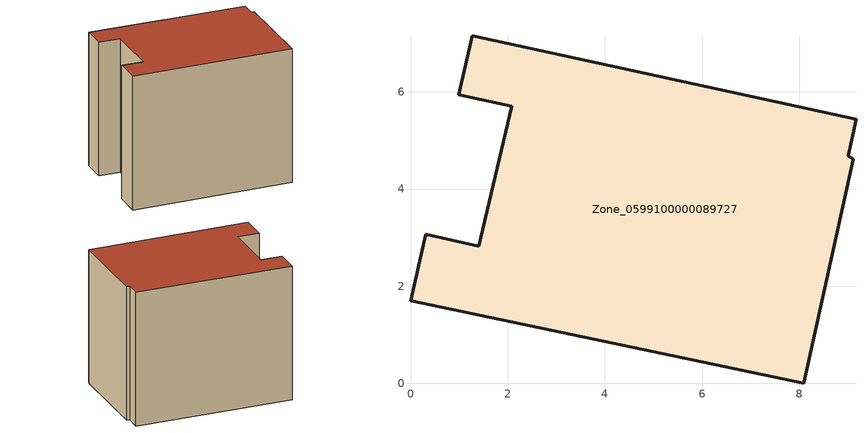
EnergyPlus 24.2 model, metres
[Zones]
Zone_0599100000089727
 floor ground (C_G): 9.11,4.61 8.09,0 0,1.7 0.31,3.07 1.4,2.82 2.08,5.7 0.99,5.94 1.27,7.16 9.17,5.44 9,4.68 z0
 wall outside (C_F): 0.99,5.94 2.08,5.7 1.4,2.82 0.31,3.07 0,1.7 8.09,0 9.11,4.61 9,4.68 9.17,5.44 1.27,7.16 0.99,5.94 z0:6.96
 roof outside (C_R): 9,4.68 9.17,5.44 1.27,7.16 0.99,5.94 2.08,5.7 1.4,2.82 0.31,3.07 0,1.7 8.09,0 9.11,4.61 z6.96
[BUILDING]
Pand.0599100000089727: North Axis=0; Terrain=City; Loads Convergence Tolerance Value=0.04; Temperature Convergence Tolerance Value=0.4; Solar Distribution=FullExterior; Maximum Number of Warmup Days=25; Minimum Number of Warmup Days=1
[Site:Location]
Rotterdam.The.Hague.AP_ZH_NLD Design_Conditions: Latitude=51.96; Longitude=4.45; Time Zone=1; Elevation=-4.5
[SITE:GROUNDTEMPERATURE:BUILDINGSURFACE]
18, 18, 18, 18, 18, 18, 18, 18, 18, 18, 18, 18
[MATERIAL] Thermal Absorptance=0.9; Solar Absorptance=0.7; Visible Absorptance=0.7
Name | Roughness | Thickness | Conductivity | Density | Specific Heat
G.TI.1946 | MediumSmooth | 0.15 | 1 | 540 | 1210
F.TI.1946 | Rough | 0.3 | 0.857143 | 1920 | 840
R.TI.1946 | MediumRough | 0.2 | 0.1 | 1500 | 1000
[CONSTRUCTION]
C_G: G.TI.1946
C_F: F.TI.1946
C_R: R.TI.1946
[ZONE]
Zone_0599100000089727: Type=1; Multiplier=1; Ceiling Height=Autocalculate; Volume=Autocalculate; Floor Area=autocalculate; Part of Total Floor Area=Yes
[ZONEINFILTRATION:DESIGNFLOWRATE]
Infil_Zone_0599100000089727: Zone or ZoneList or Space or SpaceList=Zone_0599100000089727; Schedule=AlwaysOn; Design Flow Rate Calculation Method=Flow/Area; Flow Rate per Floor Area=0.003; Constant Term Coefficient=1; Temperature Term Coefficient=0; Velocity Term Coefficient=0; Velocity Squared Term Coefficient=0
[HVACTEMPLATE:ZONE:IDEALLOADSAIRSYSTEM]
Zone_0599100000089727: Maximum Heating Supply Air Temperature=50; Minimum Cooling Supply Air Temperature=13; Maximum Heating Supply Air Humidity Ratio=0.0156; Minimum Cooling Supply Air Humidity Ratio=0.0077; Heating Limit=NoLimit; Cooling Limit=NoLimit; Dehumidification Control Type=ConstantSensibleHeatRatio; Cooling Sensible Heat Ratio=0.7; Dehumidification Setpoint=60; Humidification Control Type=None; Humidification Setpoint=30; Outdoor Air Method=None; Outdoor Air Flow Rate per Person=0.00944; Outdoor Air Flow Rate per Zone Floor Area=0; Outdoor Air Flow Rate per Zone=0; Demand Controlled Ventilation Type=None; Outdoor Air Economizer Type=NoEconomizer; Heat Recovery Type=None; Sensible Heat Recovery Effectiveness=0.7; Latent Heat Recovery Effectiveness=0.65
[ZONECONTROL:THERMOSTAT]
ThermostatControl_Zone_0599100000089727: Zone or ZoneList=Zone_0599100000089727; Control Type Schedule=DualSetpointControlType; Control 1=Thermostat_Zone_0599100000089727; Temperature Difference Between Cutout And Setpoint=0
[THERMOSTATSETPOINT:DUALSETPOINT]
Thermostat_Zone_0599100000089727: Heating Setpoint Temperature Schedule=HeatingSetpoint_Zone_0599100000089727; Cooling Setpoint Temperature Schedule=CoolingSetpoint_Zone_0599100000089727
[SCHEDULE:COMPACT]
HeatingSetpoint_Zone_0599100000089727: Through: 12/31, For: AllDays, Until: 24:00, 21
CoolingSetpoint_Zone_0599100000089727: Through: 12/31, For: AllDays, Until: 24:00, 24
DualSetpointControlType: Through: 12/31, For: AllDays, Until: 24:00, 4
AlwaysOn: Through: 12/31, For: AllDays, Until: 24:00, 1
